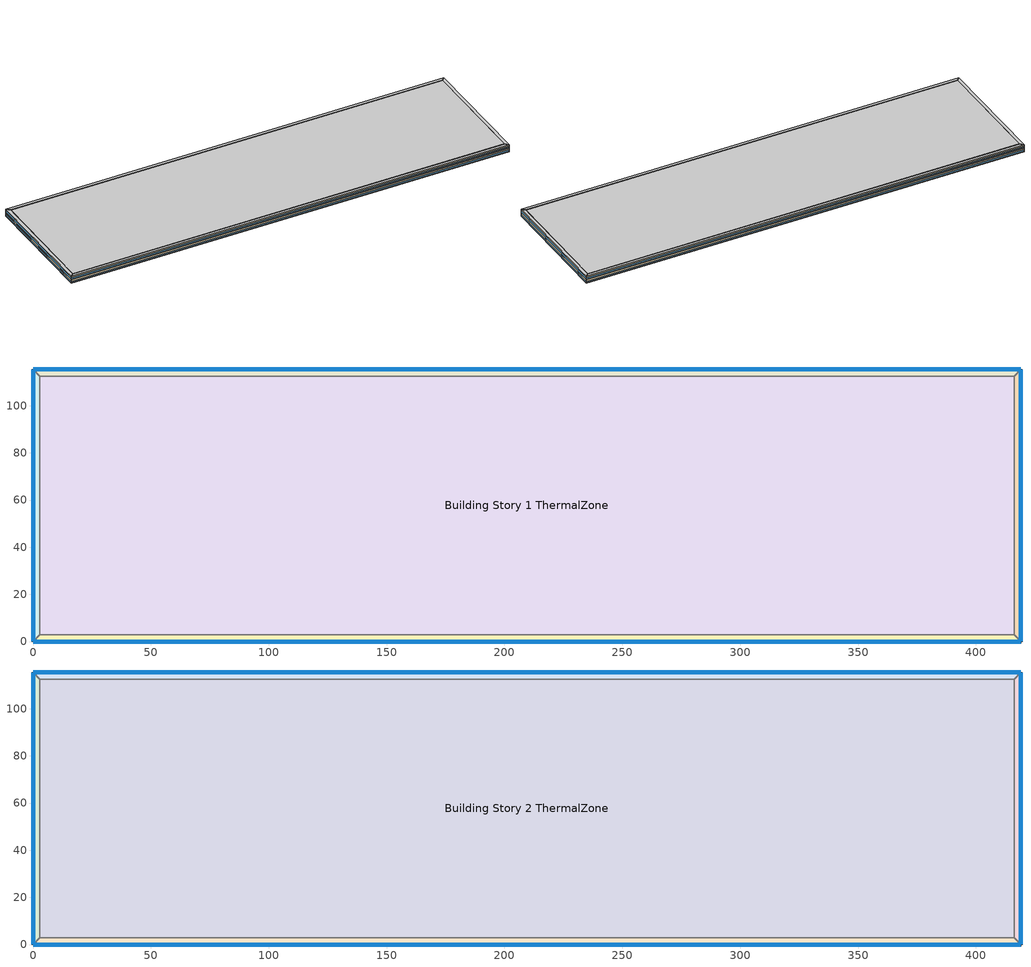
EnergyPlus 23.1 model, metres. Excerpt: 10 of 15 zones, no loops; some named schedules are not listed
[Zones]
Building Story 1 ThermalZone
 floor ground (Typical Insulated Carpeted 8in Slab Floor): 416.26,2.84 2.83,2.83 2.83,112.56 416.26,112.57 z0
 wall adiabatic (Typical Interior Wall): 2.83,2.83 416.26,2.84 416.26,112.57 2.83,112.56 2.83,2.83 z0:3.6
 ceiling adiabatic (Typical Interior Floor): 416.26,112.57 2.83,112.56 2.83,2.83 416.26,2.84 z3.6
Building Story 1 ThermalZone 1
 floor ground (Typical Insulated Carpeted 8in Slab Floor): 419.09,0.01 0,0 2.83,2.83 416.26,2.84 z0
 wall outside (Typical Insulated Steel Framed Exterior Wall R-20.41): 0,0 419.09,0.01 z0:3.6
 wall adiabatic (Typical Interior Wall): 419.09,0.01 416.26,2.84 2.83,2.83 0,0 z0:3.6
 window (U 0.48 SHGC 0.40 Dbl Ref-D Clr 6mm/13mm): 0.03,0 419.07,0.01 z0.76:1.84
 ceiling adiabatic (Typical Interior Ceiling): 416.26,2.84 2.83,2.83 0,0 419.09,0.01 z3.6
Building Story 1 ThermalZone 2
 floor ground (Typical Insulated Carpeted 8in Slab Floor): 0,0 0,115.39 2.83,112.56 2.83,2.83 z0
 wall outside (Typical Insulated Steel Framed Exterior Wall R-20.41): 0,115.39 0,0 z0:3.6
 wall adiabatic (Typical Interior Wall): 0,0 2.83,2.83 2.83,112.56 0,115.39 z0:3.6
 window (U 0.48 SHGC 0.40 Dbl Ref-D Clr 6mm/13mm): 0,115.37 0,0.03 z0.76:1.84
 ceiling adiabatic (Typical Interior Ceiling): 2.83,2.83 2.83,112.56 0,115.39 0,0 z3.6
Building Story 1 ThermalZone 3
 floor ground (Typical Insulated Carpeted 8in Slab Floor): 0,115.39 419.09,115.4 416.26,112.57 2.83,112.56 z0
 wall outside (Typical Insulated Steel Framed Exterior Wall R-20.41): 419.09,115.4 0,115.39 z0:3.6
 wall adiabatic (Typical Interior Wall): 0,115.39 2.83,112.56 416.26,112.57 419.09,115.4 z0:3.6
 window (U 0.48 SHGC 0.40 Dbl Ref-D Clr 6mm/13mm): 419.06,115.4 0.03,115.39 z0.76:1.84
 ceiling adiabatic (Typical Interior Ceiling): 2.83,112.56 416.26,112.57 419.09,115.4 0,115.39 z3.6
Building Story 1 ThermalZone 4
 floor ground (Typical Insulated Carpeted 8in Slab Floor): 419.09,115.4 419.09,0.01 416.26,2.84 416.26,112.57 z0
 wall outside (Typical Insulated Steel Framed Exterior Wall R-20.41): 419.09,0.01 419.09,115.4 z0:3.6
 wall adiabatic (Typical Interior Wall): 419.09,115.4 416.26,112.57 416.26,2.84 419.09,0.01 z0:3.6
 window (U 0.48 SHGC 0.40 Dbl Ref-D Clr 6mm/13mm): 419.09,0.04 419.09,115.38 z0.76:1.84
 ceiling adiabatic (Typical Interior Ceiling): 416.26,112.57 416.26,2.84 419.09,0.01 419.09,115.4 z3.6
Building Story 2 ThermalZone
 floor adiabatic (Typical Interior Floor): 416.26,2.84 2.83,2.83 2.83,112.56 416.26,112.57 z3.6
 wall adiabatic (Typical Interior Wall): 2.83,2.83 416.26,2.84 416.26,112.57 2.83,112.56 2.83,2.83 z3.6:7.2
 ceiling adiabatic (Typical Interior Ceiling): 416.26,112.57 2.83,112.56 2.83,2.83 416.26,2.84 z7.2
Building Story 2 ThermalZone 1
 floor adiabatic (Typical Interior Ceiling): 419.09,0.01 0,0 2.83,2.83 416.26,2.84 z3.6
 wall outside (Typical Insulated Steel Framed Exterior Wall R-20.41): 0,0 419.09,0.01 z3.6:7.2
 wall adiabatic (Typical Interior Wall): 419.09,0.01 416.26,2.84 2.83,2.83 0,0 z3.6:7.2
 window (U 0.48 SHGC 0.40 Dbl Ref-D Clr 6mm/13mm): 0.03,0 419.07,0.01 z4.36:5.44
 ceiling adiabatic (Typical Interior Ceiling): 416.26,2.84 2.83,2.83 0,0 419.09,0.01 z7.2
Building Story 2 ThermalZone 2
 floor adiabatic (Typical Interior Ceiling): 0,0 0,115.39 2.83,112.56 2.83,2.83 z3.6
 wall outside (Typical Insulated Steel Framed Exterior Wall R-20.41): 0,115.39 0,0 z3.6:7.2
 wall adiabatic (Typical Interior Wall): 0,0 2.83,2.83 2.83,112.56 0,115.39 z3.6:7.2
 window (U 0.48 SHGC 0.40 Dbl Ref-D Clr 6mm/13mm): 0,115.37 0,0.03 z4.36:5.44
 ceiling adiabatic (Typical Interior Ceiling): 2.83,2.83 2.83,112.56 0,115.39 0,0 z7.2
Building Story 2 ThermalZone 3
 floor adiabatic (Typical Interior Ceiling): 0,115.39 419.09,115.4 416.26,112.57 2.83,112.56 z3.6
 wall outside (Typical Insulated Steel Framed Exterior Wall R-20.41): 419.09,115.4 0,115.39 z3.6:7.2
 wall adiabatic (Typical Interior Wall): 0,115.39 2.83,112.56 416.26,112.57 419.09,115.4 z3.6:7.2
 window (U 0.48 SHGC 0.40 Dbl Ref-D Clr 6mm/13mm): 419.06,115.4 0.03,115.39 z4.36:5.44
 ceiling adiabatic (Typical Interior Ceiling): 2.83,112.56 416.26,112.57 419.09,115.4 0,115.39 z7.2
Building Story 2 ThermalZone 4
 floor adiabatic (Typical Interior Ceiling): 419.09,115.4 419.09,0.01 416.26,2.84 416.26,112.57 z3.6
 wall outside (Typical Insulated Steel Framed Exterior Wall R-20.41): 419.09,0.01 419.09,115.4 z3.6:7.2
 wall adiabatic (Typical Interior Wall): 419.09,115.4 416.26,112.57 416.26,2.84 419.09,0.01 z3.6:7.2
 window (U 0.48 SHGC 0.40 Dbl Ref-D Clr 6mm/13mm): 419.09,0.04 419.09,115.38 z4.36:5.44
 ceiling adiabatic (Typical Interior Ceiling): 416.26,112.57 416.26,2.84 419.09,0.01 419.09,115.4 z7.2
[Building]
bld_26: Terrain=City
[Site:Location]
Laramie General Brees Field_WY_USA: Latitude {deg}=41.3139; Longitude {deg}=-105.584; Time Zone {hr}=-7; Elevation {m}=2215
[Site:GroundTemperature:FCfactorMethod]
8.6, 2.8, -4.1, -8.8, -2.2, 0.3, 6.7, 10.1, 16.5, 20.6, 19.2, 14.7
[Site:WaterMainsTemperature]
Calculation Method=Correlation; Annual Average Outdoor Air Temperature {C}=8.96667; Maximum Difference In Monthly Average Outdoor Air Temperatures {deltaC}=26.2
[SizingPeriod:DesignDay] Day of Month=21; Dry-Bulb Temperature Range Modifier Type=DefaultMultipliers; Humidity Condition Type=Wetbulb; Barometric Pressure {Pa}=98769; Rain Indicator=No; Snow Indicator=No; Daylight Saving Time Indicator=No; Begin Environment Reset Mode=FullResetAtBeginEnvironment
Name | Month | Day Type | Maximum Dry-Bulb Temperature {C} | Daily Dry-Bulb Temperature Range {deltaC} | Wetbulb or DewPoint at Maximum Dry-Bulb {C} | Wind Speed {m/s} | Wind Direction {deg} | Solar Model Indicator | ASHRAE Clear Sky Optical Depth for Beam Irradiance (taub) | ASHRAE Clear Sky Optical Depth for Diffuse Irradiance (taud) | Sky Clearness
Buffalo Niagara Intl Ap Ann Clg .4% Condns DB=>MWB 1 | 7 | SummerDesignDay | 30.3 | 9.3 | 21.8 | 5.7 | 240 | ASHRAETau | 0.462 | 2.001
Buffalo Niagara Intl Ap Ann Clg .4% Condns WB=>MDB 1 | 7 | SummerDesignDay | 27.8 | 9.3 | 23.8 | 5.7 | 240 | ASHRAETau | 0.462 | 2.001
Buffalo Niagara Intl Ap Ann Htg 99.6% Condns DB 1 | 1 | WinterDesignDay | -16.3 | 0 | -16.3 | 5.1 | 270 | ASHRAEClearSky |  |  | 0
[Material] Thermal Absorptance=0.9; Solar Absorptance=0.7
Name | Roughness | Thickness {m} | Conductivity {W/m-K} | Density {kg/m3} | Specific Heat {J/kg-K} | Visible Absorptance
100mm Normalweight concrete floor | MediumRough | 0.1016 | 2.31045 | 2322 | 832.557 | 0.7
25mm Stucco | Smooth | 0.0254 | 0.72 | 1856 | 840 | 0.7
5/8 in. Gypsum Board | MediumSmooth | 0.0159 | 0.16 | 800 | 1090 | 0.7
8 in. Normalweight Concrete Floor | MediumRough | 0.2032 | 2.31 | 2322 | 832 | 0.7
G01 13mm gypsum board | Smooth | 0.0127 | 0.160031 | 800.001 | 1090.73 | 0.5
[Material:NoMass] Roughness=Smooth; Thermal Absorptance=0.9; Solar Absorptance=0.7
Name | Thermal Resistance {m2-K/W} | Visible Absorptance
CP02 CARPET PAD; Typical Carpet Pad | 0.21648 | 0.8
Typical Insulation R-18.23 | 3.21036 | 0.7
[WindowMaterial:Gas]
AIR 13MM: Gas Type=Air; Thickness {m}=0.0127
[WindowMaterial:Glazing] Optical Data Type=SpectralAverage; Thickness {m}=0.006; Infrared Transmittance at Normal Incidence=0; Front Side Infrared Hemispherical Emissivity=0.84; Conductivity {W/m-K}=0.9; Dirt Correction Factor for Solar and Visible Transmittance=1; Solar Diffusing=No
Name | Solar Transmittance at Normal Incidence | Front Side Solar Reflectance at Normal Incidence | Back Side Solar Reflectance at Normal Incidence | Visible Transmittance at Normal Incidence | Front Side Visible Reflectance at Normal Incidence | Back Side Visible Reflectance at Normal Incidence | Back Side Infrared Hemispherical Emissivity
CLEAR 6MM | 0.775 | 0.071 | 0.071 | 0.881 | 0.08 | 0.08 | 0.84
REF D CLEAR 6MM | 0.429 | 0.308 | 0.379 | 0.334 | 0.453 | 0.505 | 0.82
[Construction]
InteriorFurnishings 1: Std Wood 6inch 1
InteriorFurnishings 2: Std Wood 6inch 2
Typical Insulated Carpeted 8in Slab Floor: 8 in. Normalweight Concrete Floor, Typical Carpet Pad
Typical Insulated Steel Framed Exterior Wall R-20.41: 25mm Stucco, 5/8 in. Gypsum Board, Typical Insulation R-18.23, 5/8 in. Gypsum Board
Typical Interior Ceiling: CP02 CARPET PAD, 100mm Normalweight concrete floor
Typical Interior Floor: 100mm Normalweight concrete floor, CP02 CARPET PAD
Typical Interior Wall: G01 13mm gypsum board, G01 13mm gypsum board
U 0.48 SHGC 0.40 Dbl Ref-D Clr 6mm/13mm: REF D CLEAR 6MM, AIR 13MM, CLEAR 6MM
[SurfaceProperty:SurroundingSurfaces] Surrounding Surface 1=SurroundingSurface1; Surrounding Surface 1 View Factor=0.5
Name | Surrounding Surface 1 Temperature Schedule
SrdSurfs:Surface 56 | Srf-Surface 56-Tmp
SrdSurfs:Surface 44 | Srf-Surface 44-Tmp
SrdSurfs:Surface 50 | Srf-Surface 50-Tmp
SrdSurfs:Surface 38 | Srf-Surface 38-Tmp
[SurfaceProperty:LocalEnvironment]
Name | Exterior Surface | Surrounding Surfaces Object
LocEnv:Surface 44 | Surface 44 | SrdSurfs:Surface 56
LocEnv:Surface 56 | Surface 56 | SrdSurfs:Surface 44
LocEnv:Surface 50 | Surface 50 | SrdSurfs:Surface 38
LocEnv:Surface 38 | Surface 38 | SrdSurfs:Surface 50
[Zone] Part of Total Floor Area=Yes
Name | Multiplier
Building Story 1 ThermalZone; Building Story 1 ThermalZone 1; Building Story 1 ThermalZone 2; Building Story 1 ThermalZone 3; Building Story 1 ThermalZone 4 | 1
Building Story 2 ThermalZone; Building Story 2 ThermalZone 1; Building Story 2 ThermalZone 2; Building Story 2 ThermalZone 3; Building Story 2 ThermalZone 4 | 28
[Space]
Name | Zone | Space Type
Building Story 1 Space | Building Story 1 ThermalZone | Story Ground Blended Space Type
Building Story 1 Space 1 | Building Story 1 ThermalZone 1 | Story Ground Blended Space Type
Building Story 1 Space 2 | Building Story 1 ThermalZone 2 | Story Ground Blended Space Type
Building Story 1 Space 3 | Building Story 1 ThermalZone 3 | Story Ground Blended Space Type
Building Story 1 Space 4 | Building Story 1 ThermalZone 4 | Story Ground Blended Space Type
Building Story 2 Space | Building Story 2 ThermalZone | Story Mid Blended Space Type
Building Story 2 Space 1 | Building Story 2 ThermalZone 1 | Story Mid Blended Space Type
Building Story 2 Space 2 | Building Story 2 ThermalZone 2 | Story Mid Blended Space Type
Building Story 2 Space 3 | Building Story 2 ThermalZone 3 | Story Mid Blended Space Type
Building Story 2 Space 4 | Building Story 2 ThermalZone 4 | Story Mid Blended Space Type
[SpaceList]
Story Ground Blended Space Type: Building Story 1 Space 4, Building Story 1 Space 3, Building Story 1 Space, Building Story 1 Space 1, Building Story 1 Space 2
Story Mid Blended Space Type: Building Story 2 Space 3, Building Story 2 Space 1, Building Story 2 Space, Building Story 2 Space 2, Building Story 2 Space 4
[InternalMass]
Name | Construction | Zone or ZoneList | Space or SpaceList | Surface Area {m2}
Building Story 1 Space 4 Office OfficeLarge Data Center A  - Story Ground Mass; Building Story 1 Space 4 Office OfficeLarge Data Center C  - Story Ground Mass | InteriorFurnishings 1 | Building Story 1 ThermalZone 4 | Building Story 1 Space 4 | 0.257586
Building Story 1 Space 3 Office OfficeLarge Data Center A  - Story Ground Mass; Building Story 1 Space 3 Office OfficeLarge Data Center C  - Story Ground Mass | InteriorFurnishings 1 | Building Story 1 ThermalZone 3 | Building Story 1 Space 3 | 0.952565
Building Story 1 Space Office OfficeLarge Data Center A  - Story Ground Mass; Building Story 1 Space Office OfficeLarge Data Center C  - Story Ground Mass | InteriorFurnishings 1 | Building Story 1 ThermalZone | Building Story 1 Space | 36.7053
Building Story 1 Space 1 Office OfficeLarge Data Center A  - Story Ground Mass; Building Story 1 Space 1 Office OfficeLarge Data Center C  - Story Ground Mass | InteriorFurnishings 1 | Building Story 1 ThermalZone 1 | Building Story 1 Space 1 | 0.952553
Building Story 1 Space 2 Office OfficeLarge Data Center A  - Story Ground Mass; Building Story 1 Space 2 Office OfficeLarge Data Center C  - Story Ground Mass | InteriorFurnishings 1 | Building Story 1 ThermalZone 2 | Building Story 1 Space 2 | 0.257586
Building Story 1 Space 4 Office OfficeLarge Data Center B  - Story Ground Mass | InteriorFurnishings 1 | Building Story 1 ThermalZone 4 | Building Story 1 Space 4 | 6.66739
Building Story 1 Space 3 Office OfficeLarge Data Center B  - Story Ground Mass | InteriorFurnishings 1 | Building Story 1 ThermalZone 3 | Building Story 1 Space 3 | 24.6564
Building Story 1 Space Office OfficeLarge Data Center B  - Story Ground Mass | InteriorFurnishings 1 | Building Story 1 ThermalZone | Building Story 1 Space | 950.087
Building Story 1 Space 1 Office OfficeLarge Data Center B  - Story Ground Mass | InteriorFurnishings 1 | Building Story 1 ThermalZone 1 | Building Story 1 Space 1 | 24.656
Building Story 1 Space 2 Office OfficeLarge Data Center B  - Story Ground Mass | InteriorFurnishings 1 | Building Story 1 ThermalZone 2 | Building Story 1 Space 2 | 6.66739
Building Story 1 Space 4 Office OfficeLarge Main Data Center A  - Story Ground Mass; Building Story 1 Space 4 Office OfficeLarge Main Data Center C  - Story Ground Mass | InteriorFurnishings 1 | Building Story 1 ThermalZone 4 | Building Story 1 Space 4 | 0.463106
Building Story 1 Space 3 Office OfficeLarge Main Data Center A  - Story Ground Mass; Building Story 1 Space 3 Office OfficeLarge Main Data Center C  - Story Ground Mass | InteriorFurnishings 1 | Building Story 1 ThermalZone 3 | Building Story 1 Space 3 | 1.71259
Building Story 1 Space Office OfficeLarge Main Data Center A  - Story Ground Mass; Building Story 1 Space Office OfficeLarge Main Data Center C  - Story Ground Mass | InteriorFurnishings 1 | Building Story 1 ThermalZone | Building Story 1 Space | 65.9915
Building Story 1 Space 1 Office OfficeLarge Main Data Center A  - Story Ground Mass; Building Story 1 Space 1 Office OfficeLarge Main Data Center C  - Story Ground Mass | InteriorFurnishings 1 | Building Story 1 ThermalZone 1 | Building Story 1 Space 1 | 1.71257
Building Story 1 Space 2 Office OfficeLarge Main Data Center A  - Story Ground Mass; Building Story 1 Space 2 Office OfficeLarge Main Data Center C  - Story Ground Mass | InteriorFurnishings 1 | Building Story 1 ThermalZone 2 | Building Story 1 Space 2 | 0.463106
Building Story 1 Space 4 Office OfficeLarge Main Data Center B  - Story Ground Mass | InteriorFurnishings 1 | Building Story 1 ThermalZone 4 | Building Story 1 Space 4 | 11.9871
Building Story 1 Space 3 Office OfficeLarge Main Data Center B  - Story Ground Mass | InteriorFurnishings 1 | Building Story 1 ThermalZone 3 | Building Story 1 Space 3 | 44.329
Building Story 1 Space Office OfficeLarge Main Data Center B  - Story Ground Mass | InteriorFurnishings 1 | Building Story 1 ThermalZone | Building Story 1 Space | 1708.13
Building Story 1 Space 1 Office OfficeLarge Main Data Center B  - Story Ground Mass | InteriorFurnishings 1 | Building Story 1 ThermalZone 1 | Building Story 1 Space 1 | 44.3284
Building Story 1 Space 2 Office OfficeLarge Main Data Center B  - Story Ground Mass | InteriorFurnishings 1 | Building Story 1 ThermalZone 2 | Building Story 1 Space 2 | 11.9871
Building Story 1 Space 4 SecondarySchool Auditorium A  - Story Ground Mass; Building Story 1 Space 4 SecondarySchool Auditorium C  - Story Ground Mass | InteriorFurnishings 1 | Building Story 1 ThermalZone 4 | Building Story 1 Space 4 | 2.07165
Building Story 1 Space 3 SecondarySchool Auditorium A  - Story Ground Mass; Building Story 1 Space 3 SecondarySchool Auditorium C  - Story Ground Mass | InteriorFurnishings 1 | Building Story 1 ThermalZone 3 | Building Story 1 Space 3 | 7.66106
Building Story 1 Space SecondarySchool Auditorium A  - Story Ground Mass; Building Story 1 Space SecondarySchool Auditorium C  - Story Ground Mass | InteriorFurnishings 1 | Building Story 1 ThermalZone | Building Story 1 Space | 295.204
Building Story 1 Space 1 SecondarySchool Auditorium A  - Story Ground Mass; Building Story 1 Space 1 SecondarySchool Auditorium C  - Story Ground Mass | InteriorFurnishings 1 | Building Story 1 ThermalZone 1 | Building Story 1 Space 1 | 7.66096
Building Story 1 Space 2 SecondarySchool Auditorium A  - Story Ground Mass; Building Story 1 Space 2 SecondarySchool Auditorium C  - Story Ground Mass | InteriorFurnishings 1 | Building Story 1 ThermalZone 2 | Building Story 1 Space 2 | 2.07165
Building Story 1 Space 4 SecondarySchool Auditorium B  - Story Ground Mass | InteriorFurnishings 1 | Building Story 1 ThermalZone 4 | Building Story 1 Space 4 | 53.6228
Building Story 1 Space 3 SecondarySchool Auditorium B  - Story Ground Mass | InteriorFurnishings 1 | Building Story 1 ThermalZone 3 | Building Story 1 Space 3 | 198.3
Building Story 1 Space SecondarySchool Auditorium B  - Story Ground Mass | InteriorFurnishings 1 | Building Story 1 ThermalZone | Building Story 1 Space | 7641.12
Building Story 1 Space 1 SecondarySchool Auditorium B  - Story Ground Mass | InteriorFurnishings 1 | Building Story 1 ThermalZone 1 | Building Story 1 Space 1 | 198.298
Building Story 1 Space 2 SecondarySchool Auditorium B  - Story Ground Mass | InteriorFurnishings 1 | Building Story 1 ThermalZone 2 | Building Story 1 Space 2 | 53.6228
Building Story 1 Space 4 SecondarySchool Cafeteria A  - Story Ground Mass; Building Story 1 Space 4 SecondarySchool Cafeteria C  - Story Ground Mass | InteriorFurnishings 1 | Building Story 1 ThermalZone 4 | Building Story 1 Space 4 | 1.31122
Building Story 1 Space 3 SecondarySchool Cafeteria A  - Story Ground Mass; Building Story 1 Space 3 SecondarySchool Cafeteria C  - Story Ground Mass | InteriorFurnishings 1 | Building Story 1 ThermalZone 3 | Building Story 1 Space 3 | 4.84896
Building Story 1 Space SecondarySchool Cafeteria A  - Story Ground Mass; Building Story 1 Space SecondarySchool Cafeteria C  - Story Ground Mass | InteriorFurnishings 1 | Building Story 1 ThermalZone | Building Story 1 Space | 186.846
Building Story 1 Space 1 SecondarySchool Cafeteria A  - Story Ground Mass; Building Story 1 Space 1 SecondarySchool Cafeteria C  - Story Ground Mass | InteriorFurnishings 1 | Building Story 1 ThermalZone 1 | Building Story 1 Space 1 | 4.8489
Building Story 1 Space 2 SecondarySchool Cafeteria A  - Story Ground Mass; Building Story 1 Space 2 SecondarySchool Cafeteria C  - Story Ground Mass | InteriorFurnishings 1 | Building Story 1 ThermalZone 2 | Building Story 1 Space 2 | 1.31122
Building Story 1 Space 4 SecondarySchool Cafeteria B  - Story Ground Mass | InteriorFurnishings 1 | Building Story 1 ThermalZone 4 | Building Story 1 Space 4 | 33.9399
Building Story 1 Space 3 SecondarySchool Cafeteria B  - Story Ground Mass | InteriorFurnishings 1 | Building Story 1 ThermalZone 3 | Building Story 1 Space 3 | 125.511
Building Story 1 Space SecondarySchool Cafeteria B  - Story Ground Mass | InteriorFurnishings 1 | Building Story 1 ThermalZone | Building Story 1 Space | 4836.35
Building Story 1 Space 1 SecondarySchool Cafeteria B  - Story Ground Mass | InteriorFurnishings 1 | Building Story 1 ThermalZone 1 | Building Story 1 Space 1 | 125.51
Building Story 1 Space 2 SecondarySchool Cafeteria B  - Story Ground Mass | InteriorFurnishings 1 | Building Story 1 ThermalZone 2 | Building Story 1 Space 2 | 33.9399
Building Story 1 Space 4 SecondarySchool Classroom A  - Story Ground Mass; Building Story 1 Space 4 SecondarySchool Classroom C  - Story Ground Mass | InteriorFurnishings 1 | Building Story 1 ThermalZone 4 | Building Story 1 Space 4 | 14.5333
Building Story 1 Space 3 SecondarySchool Classroom A  - Story Ground Mass; Building Story 1 Space 3 SecondarySchool Classroom C  - Story Ground Mass | InteriorFurnishings 1 | Building Story 1 ThermalZone 3 | Building Story 1 Space 3 | 53.7448
Building Story 1 Space SecondarySchool Classroom A  - Story Ground Mass; Building Story 1 Space SecondarySchool Classroom C  - Story Ground Mass | InteriorFurnishings 1 | Building Story 1 ThermalZone | Building Story 1 Space | 2070.96
Building Story 1 Space 1 SecondarySchool Classroom A  - Story Ground Mass; Building Story 1 Space 1 SecondarySchool Classroom C  - Story Ground Mass | InteriorFurnishings 1 | Building Story 1 ThermalZone 1 | Building Story 1 Space 1 | 53.7441
Building Story 1 Space 2 SecondarySchool Classroom A  - Story Ground Mass; Building Story 1 Space 2 SecondarySchool Classroom C  - Story Ground Mass | InteriorFurnishings 1 | Building Story 1 ThermalZone 2 | Building Story 1 Space 2 | 14.5333
Building Story 1 Space 4 SecondarySchool Classroom A end_b - Story Ground Mass; Building Story 1 Space 4 SecondarySchool Classroom C end_b - Story Ground Mass | InteriorFurnishings 1 | Building Story 1 ThermalZone 4 | Building Story 1 Space 4 | 4.46436
Building Story 1 Space 3 SecondarySchool Classroom A end_b - Story Ground Mass; Building Story 1 Space 3 SecondarySchool Classroom C end_b - Story Ground Mass | InteriorFurnishings 1 | Building Story 1 ThermalZone 3 | Building Story 1 Space 3 | 16.5094
Building Story 1 Space SecondarySchool Classroom A end_b - Story Ground Mass; Building Story 1 Space SecondarySchool Classroom C end_b - Story Ground Mass | InteriorFurnishings 1 | Building Story 1 ThermalZone | Building Story 1 Space | 636.16
Building Story 1 Space 1 SecondarySchool Classroom A end_b - Story Ground Mass; Building Story 1 Space 1 SecondarySchool Classroom C end_b - Story Ground Mass | InteriorFurnishings 1 | Building Story 1 ThermalZone 1 | Building Story 1 Space 1 | 16.5092
Building Story 1 Space 2 SecondarySchool Classroom A end_b - Story Ground Mass; Building Story 1 Space 2 SecondarySchool Classroom C end_b - Story Ground Mass | InteriorFurnishings 1 | Building Story 1 ThermalZone 2 | Building Story 1 Space 2 | 4.46436
Building Story 1 Space 4 SecondarySchool ComputerRoom A  - Story Ground Mass; Building Story 1 Space 4 SecondarySchool ComputerRoom C  - Story Ground Mass | InteriorFurnishings 1 | Building Story 1 ThermalZone 4 | Building Story 1 Space 4 | 2.00177
Building Story 1 Space 3 SecondarySchool ComputerRoom A  - Story Ground Mass; Building Story 1 Space 3 SecondarySchool ComputerRoom C  - Story Ground Mass | InteriorFurnishings 1 | Building Story 1 ThermalZone 3 | Building Story 1 Space 3 | 7.40265
Building Story 1 Space SecondarySchool ComputerRoom A  - Story Ground Mass; Building Story 1 Space SecondarySchool ComputerRoom C  - Story Ground Mass | InteriorFurnishings 1 | Building Story 1 ThermalZone | Building Story 1 Space | 285.247
Building Story 1 Space 1 SecondarySchool ComputerRoom A  - Story Ground Mass; Building Story 1 Space 1 SecondarySchool ComputerRoom C  - Story Ground Mass | InteriorFurnishings 1 | Building Story 1 ThermalZone 1 | Building Story 1 Space 1 | 7.40255
Building Story 1 Space 2 SecondarySchool ComputerRoom A  - Story Ground Mass; Building Story 1 Space 2 SecondarySchool ComputerRoom C  - Story Ground Mass | InteriorFurnishings 1 | Building Story 1 ThermalZone 2 | Building Story 1 Space 2 | 2.00177
Building Story 1 Space 4 SecondarySchool ComputerRoom B  - Story Ground Mass | InteriorFurnishings 1 | Building Story 1 ThermalZone 4 | Building Story 1 Space 4 | 51.8141
Building Story 1 Space 3 SecondarySchool ComputerRoom B  - Story Ground Mass | InteriorFurnishings 1 | Building Story 1 ThermalZone 3 | Building Story 1 Space 3 | 191.611
Building Story 1 Space SecondarySchool ComputerRoom B  - Story Ground Mass | InteriorFurnishings 1 | Building Story 1 ThermalZone | Building Story 1 Space | 7383.39
Building Story 1 Space 1 SecondarySchool ComputerRoom B  - Story Ground Mass | InteriorFurnishings 1 | Building Story 1 ThermalZone 1 | Building Story 1 Space 1 | 191.609
Building Story 1 Space 2 SecondarySchool ComputerRoom B  - Story Ground Mass | InteriorFurnishings 1 | Building Story 1 ThermalZone 2 | Building Story 1 Space 2 | 51.8141
Building Story 1 Space 4 SecondarySchool Corridor B  - Story Ground Mass | InteriorFurnishings 1 | Building Story 1 ThermalZone 4 | Building Story 1 Space 4 | 20.4928
Building Story 1 Space 3 SecondarySchool Corridor B  - Story Ground Mass | InteriorFurnishings 1 | Building Story 1 ThermalZone 3 | Building Story 1 Space 3 | 75.7836
Building Story 1 Space SecondarySchool Corridor B  - Story Ground Mass | InteriorFurnishings 1 | Building Story 1 ThermalZone | Building Story 1 Space | 2920.18
Building Story 1 Space 1 SecondarySchool Corridor B  - Story Ground Mass | InteriorFurnishings 1 | Building Story 1 ThermalZone 1 | Building Story 1 Space 1 | 75.7826
Building Story 1 Space 2 SecondarySchool Corridor B  - Story Ground Mass | InteriorFurnishings 1 | Building Story 1 ThermalZone 2 | Building Story 1 Space 2 | 20.4928
Building Story 1 Space 4 SecondarySchool Corridor B end_b - Story Ground Mass | InteriorFurnishings 1 | Building Story 1 ThermalZone 4 | Building Story 1 Space 4 | 6.29502
Building Story 1 Space 3 SecondarySchool Corridor B end_b - Story Ground Mass | InteriorFurnishings 1 | Building Story 1 ThermalZone 3 | Building Story 1 Space 3 | 23.2793
Building Story 1 Space SecondarySchool Corridor B end_b - Story Ground Mass | InteriorFurnishings 1 | Building Story 1 ThermalZone | Building Story 1 Space | 897.025
Building Story 1 Space 1 SecondarySchool Corridor B end_b - Story Ground Mass | InteriorFurnishings 1 | Building Story 1 ThermalZone 1 | Building Story 1 Space 1 | 23.279
Building Story 1 Space 2 SecondarySchool Corridor B end_b - Story Ground Mass | InteriorFurnishings 1 | Building Story 1 ThermalZone 2 | Building Story 1 Space 2 | 6.29502
Building Story 1 Space 4 SecondarySchool Gym A  - Story Ground Mass; Building Story 1 Space 4 SecondarySchool Gym C  - Story Ground Mass | InteriorFurnishings 1 | Building Story 1 ThermalZone 4 | Building Story 1 Space 4 | 6.21977
Building Story 1 Space 3 SecondarySchool Gym A  - Story Ground Mass; Building Story 1 Space 3 SecondarySchool Gym C  - Story Ground Mass | InteriorFurnishings 1 | Building Story 1 ThermalZone 3 | Building Story 1 Space 3 | 23.001
Building Story 1 Space SecondarySchool Gym A  - Story Ground Mass; Building Story 1 Space SecondarySchool Gym C  - Story Ground Mass | InteriorFurnishings 1 | Building Story 1 ThermalZone | Building Story 1 Space | 886.302
Building Story 1 Space 1 SecondarySchool Gym A  - Story Ground Mass; Building Story 1 Space 1 SecondarySchool Gym C  - Story Ground Mass | InteriorFurnishings 1 | Building Story 1 ThermalZone 1 | Building Story 1 Space 1 | 23.0007
Building Story 1 Space 2 SecondarySchool Gym A  - Story Ground Mass; Building Story 1 Space 2 SecondarySchool Gym C  - Story Ground Mass | InteriorFurnishings 1 | Building Story 1 ThermalZone 2 | Building Story 1 Space 2 | 6.21977
Building Story 1 Space 4 SecondarySchool Gym A end_a - Story Ground Mass; Building Story 1 Space 4 SecondarySchool Gym C end_a - Story Ground Mass | InteriorFurnishings 1 | Building Story 1 ThermalZone 4 | Building Story 1 Space 4 | 0.545964
Building Story 1 Space 3 SecondarySchool Gym A end_a - Story Ground Mass; Building Story 1 Space 3 SecondarySchool Gym C end_a - Story Ground Mass | InteriorFurnishings 1 | Building Story 1 ThermalZone 3 | Building Story 1 Space 3 | 2.019
Building Story 1 Space SecondarySchool Gym A end_a - Story Ground Mass; Building Story 1 Space SecondarySchool Gym C end_a - Story Ground Mass | InteriorFurnishings 1 | Building Story 1 ThermalZone | Building Story 1 Space | 77.7985
Building Story 1 Space 1 SecondarySchool Gym A end_a - Story Ground Mass; Building Story 1 Space 1 SecondarySchool Gym C end_a - Story Ground Mass | InteriorFurnishings 1 | Building Story 1 ThermalZone 1 | Building Story 1 Space 1 | 2.01898
Building Story 1 Space 2 SecondarySchool Gym A end_a - Story Ground Mass; Building Story 1 Space 2 SecondarySchool Gym C end_a - Story Ground Mass | InteriorFurnishings 1 | Building Story 1 ThermalZone 2 | Building Story 1 Space 2 | 0.545964
Building Story 1 Space 4 SecondarySchool Gym B  - Story Ground Mass | InteriorFurnishings 1 | Building Story 1 ThermalZone 4 | Building Story 1 Space 4 | 160.994
Building Story 1 Space 3 SecondarySchool Gym B  - Story Ground Mass | InteriorFurnishings 1 | Building Story 1 ThermalZone 3 | Building Story 1 Space 3 | 595.363
Building Story 1 Space SecondarySchool Gym B  - Story Ground Mass | InteriorFurnishings 1 | Building Story 1 ThermalZone | Building Story 1 Space | 22941.2
Building Story 1 Space 1 SecondarySchool Gym B  - Story Ground Mass | InteriorFurnishings 1 | Building Story 1 ThermalZone 1 | Building Story 1 Space 1 | 595.355
Building Story 1 Space 2 SecondarySchool Gym B  - Story Ground Mass | InteriorFurnishings 1 | Building Story 1 ThermalZone 2 | Building Story 1 Space 2 | 160.994
Building Story 1 Space 4 SecondarySchool Gym B end_a - Story Ground Mass | InteriorFurnishings 1 | Building Story 1 ThermalZone 4 | Building Story 1 Space 4 | 14.1318
Building Story 1 Space 3 SecondarySchool Gym B end_a - Story Ground Mass | InteriorFurnishings 1 | Building Story 1 ThermalZone 3 | Building Story 1 Space 3 | 52.2602
Building Story 1 Space SecondarySchool Gym B end_a - Story Ground Mass | InteriorFurnishings 1 | Building Story 1 ThermalZone | Building Story 1 Space | 2013.75
Building Story 1 Space 1 SecondarySchool Gym B end_a - Story Ground Mass | InteriorFurnishings 1 | Building Story 1 ThermalZone 1 | Building Story 1 Space 1 | 52.2595
Building Story 1 Space 2 SecondarySchool Gym B end_a - Story Ground Mass | InteriorFurnishings 1 | Building Story 1 ThermalZone 2 | Building Story 1 Space 2 | 14.1318
Building Story 1 Space 4 SecondarySchool Kitchen A  - Story Ground Mass; Building Story 1 Space 4 SecondarySchool Kitchen C  - Story Ground Mass | InteriorFurnishings 1 | Building Story 1 ThermalZone 4 | Building Story 1 Space 4 | 0.452145
Building Story 1 Space 3 SecondarySchool Kitchen A  - Story Ground Mass; Building Story 1 Space 3 SecondarySchool Kitchen C  - Story Ground Mass | InteriorFurnishings 1 | Building Story 1 ThermalZone 3 | Building Story 1 Space 3 | 1.67206
Building Story 1 Space SecondarySchool Kitchen A  - Story Ground Mass; Building Story 1 Space SecondarySchool Kitchen C  - Story Ground Mass | InteriorFurnishings 1 | Building Story 1 ThermalZone | Building Story 1 Space | 64.4296
Building Story 1 Space 1 SecondarySchool Kitchen A  - Story Ground Mass; Building Story 1 Space 1 SecondarySchool Kitchen C  - Story Ground Mass | InteriorFurnishings 1 | Building Story 1 ThermalZone 1 | Building Story 1 Space 1 | 1.67203
Building Story 1 Space 2 SecondarySchool Kitchen A  - Story Ground Mass; Building Story 1 Space 2 SecondarySchool Kitchen C  - Story Ground Mass | InteriorFurnishings 1 | Building Story 1 ThermalZone 2 | Building Story 1 Space 2 | 0.452145
Building Story 1 Space 4 SecondarySchool Kitchen B  - Story Ground Mass | InteriorFurnishings 1 | Building Story 1 ThermalZone 4 | Building Story 1 Space 4 | 11.7034
Building Story 1 Space 3 SecondarySchool Kitchen B  - Story Ground Mass | InteriorFurnishings 1 | Building Story 1 ThermalZone 3 | Building Story 1 Space 3 | 43.2798
Building Story 1 Space SecondarySchool Kitchen B  - Story Ground Mass | InteriorFurnishings 1 | Building Story 1 ThermalZone | Building Story 1 Space | 1667.71
Building Story 1 Space 1 SecondarySchool Kitchen B  - Story Ground Mass | InteriorFurnishings 1 | Building Story 1 ThermalZone 1 | Building Story 1 Space 1 | 43.2792
Building Story 1 Space 2 SecondarySchool Kitchen B  - Story Ground Mass | InteriorFurnishings 1 | Building Story 1 ThermalZone 2 | Building Story 1 Space 2 | 11.7034
Building Story 1 Space 4 SecondarySchool Library A  - Story Ground Mass; Building Story 1 Space 4 SecondarySchool Library C  - Story Ground Mass | InteriorFurnishings 1 | Building Story 1 ThermalZone 4 | Building Story 1 Space 4 | 1.76337
Building Story 1 Space 3 SecondarySchool Library A  - Story Ground Mass; Building Story 1 Space 3 SecondarySchool Library C  - Story Ground Mass | InteriorFurnishings 1 | Building Story 1 ThermalZone 3 | Building Story 1 Space 3 | 6.52102
Building Story 1 Space SecondarySchool Library A  - Story Ground Mass; Building Story 1 Space SecondarySchool Library C  - Story Ground Mass | InteriorFurnishings 1 | Building Story 1 ThermalZone | Building Story 1 Space | 251.275
Building Story 1 Space 1 SecondarySchool Library A  - Story Ground Mass; Building Story 1 Space 1 SecondarySchool Library C  - Story Ground Mass | InteriorFurnishings 1 | Building Story 1 ThermalZone 1 | Building Story 1 Space 1 | 6.52093
Building Story 1 Space 2 SecondarySchool Library A  - Story Ground Mass; Building Story 1 Space 2 SecondarySchool Library C  - Story Ground Mass | InteriorFurnishings 1 | Building Story 1 ThermalZone 2 | Building Story 1 Space 2 | 1.76337
Building Story 1 Space 4 SecondarySchool Library B  - Story Ground Mass | InteriorFurnishings 1 | Building Story 1 ThermalZone 4 | Building Story 1 Space 4 | 45.6433
Building Story 1 Space 3 SecondarySchool Library B  - Story Ground Mass | InteriorFurnishings 1 | Building Story 1 ThermalZone 3 | Building Story 1 Space 3 | 168.791
Building Story 1 Space SecondarySchool Library B  - Story Ground Mass | InteriorFurnishings 1 | Building Story 1 ThermalZone | Building Story 1 Space | 6504.05
Building Story 1 Space 1 SecondarySchool Library B  - Story Ground Mass | InteriorFurnishings 1 | Building Story 1 ThermalZone 1 | Building Story 1 Space 1 | 168.789
Building Story 1 Space 2 SecondarySchool Library B  - Story Ground Mass | InteriorFurnishings 1 | Building Story 1 ThermalZone 2 | Building Story 1 Space 2 | 45.6433
Building Story 1 Space 4 SecondarySchool Lobby A  - Story Ground Mass; Building Story 1 Space 4 SecondarySchool Lobby C  - Story Ground Mass; Building Story 1 Space 4 SecondarySchool Restroom A  - Story Ground Mass; Building Story 1 Space 4 SecondarySchool Restroom C  - Story Ground Mass | InteriorFurnishings 1 | Building Story 1 ThermalZone 4 | Building Story 1 Space 4 | 0.879628
Building Story 1 Space 3 SecondarySchool Lobby A  - Story Ground Mass; Building Story 1 Space 3 SecondarySchool Lobby C  - Story Ground Mass; Building Story 1 Space 3 SecondarySchool Restroom A  - Story Ground Mass; Building Story 1 Space 3 SecondarySchool Restroom C  - Story Ground Mass | InteriorFurnishings 1 | Building Story 1 ThermalZone 3 | Building Story 1 Space 3 | 3.25291
Building Story 1 Space SecondarySchool Lobby A  - Story Ground Mass; Building Story 1 Space SecondarySchool Lobby C  - Story Ground Mass; Building Story 1 Space SecondarySchool Restroom A  - Story Ground Mass; Building Story 1 Space SecondarySchool Restroom C  - Story Ground Mass | InteriorFurnishings 1 | Building Story 1 ThermalZone | Building Story 1 Space | 125.345
Building Story 1 Space 1 SecondarySchool Lobby A  - Story Ground Mass; Building Story 1 Space 1 SecondarySchool Lobby C  - Story Ground Mass; Building Story 1 Space 1 SecondarySchool Restroom A  - Story Ground Mass; Building Story 1 Space 1 SecondarySchool Restroom C  - Story Ground Mass | InteriorFurnishings 1 | Building Story 1 ThermalZone 1 | Building Story 1 Space 1 | 3.25287
Building Story 1 Space 2 SecondarySchool Lobby A  - Story Ground Mass; Building Story 1 Space 2 SecondarySchool Lobby C  - Story Ground Mass; Building Story 1 Space 2 SecondarySchool Restroom A  - Story Ground Mass; Building Story 1 Space 2 SecondarySchool Restroom C  - Story Ground Mass | InteriorFurnishings 1 | Building Story 1 ThermalZone 2 | Building Story 1 Space 2 | 0.879628
Building Story 1 Space 4 SecondarySchool Lobby B  - Story Ground Mass; Building Story 1 Space 4 SecondarySchool Restroom B  - Story Ground Mass | InteriorFurnishings 1 | Building Story 1 ThermalZone 4 | Building Story 1 Space 4 | 22.7684
Building Story 1 Space 3 SecondarySchool Lobby B  - Story Ground Mass; Building Story 1 Space 3 SecondarySchool Restroom B  - Story Ground Mass | InteriorFurnishings 1 | Building Story 1 ThermalZone 3 | Building Story 1 Space 3 | 84.1988
Building Story 1 Space SecondarySchool Lobby B  - Story Ground Mass; Building Story 1 Space SecondarySchool Restroom B  - Story Ground Mass | InteriorFurnishings 1 | Building Story 1 ThermalZone | Building Story 1 Space | 3244.44
Building Story 1 Space 1 SecondarySchool Lobby B  - Story Ground Mass; Building Story 1 Space 1 SecondarySchool Restroom B  - Story Ground Mass | InteriorFurnishings 1 | Building Story 1 ThermalZone 1 | Building Story 1 Space 1 | 84.1977
Building Story 1 Space 2 SecondarySchool Lobby B  - Story Ground Mass; Building Story 1 Space 2 SecondarySchool Restroom B  - Story Ground Mass | InteriorFurnishings 1 | Building Story 1 ThermalZone 2 | Building Story 1 Space 2 | 22.7684
Building Story 1 Space 4 SecondarySchool Mechanical A  - Story Ground Mass; Building Story 1 Space 4 SecondarySchool Mechanical C  - Story Ground Mass | InteriorFurnishings 1 | Building Story 1 ThermalZone 4 | Building Story 1 Space 4 | 1.43453
Building Story 1 Space 3 SecondarySchool Mechanical A  - Story Ground Mass; Building Story 1 Space 3 SecondarySchool Mechanical C  - Story Ground Mass | InteriorFurnishings 1 | Building Story 1 ThermalZone 3 | Building Story 1 Space 3 | 5.30498
Building Story 1 Space SecondarySchool Mechanical A  - Story Ground Mass; Building Story 1 Space SecondarySchool Mechanical C  - Story Ground Mass | InteriorFurnishings 1 | Building Story 1 ThermalZone | Building Story 1 Space | 204.417
Building Story 1 Space 1 SecondarySchool Mechanical A  - Story Ground Mass; Building Story 1 Space 1 SecondarySchool Mechanical C  - Story Ground Mass | InteriorFurnishings 1 | Building Story 1 ThermalZone 1 | Building Story 1 Space 1 | 5.30491
Building Story 1 Space 2 SecondarySchool Mechanical A  - Story Ground Mass; Building Story 1 Space 2 SecondarySchool Mechanical C  - Story Ground Mass | InteriorFurnishings 1 | Building Story 1 ThermalZone 2 | Building Story 1 Space 2 | 1.43453
Building Story 1 Space 4 SecondarySchool Mechanical B  - Story Ground Mass | InteriorFurnishings 1 | Building Story 1 ThermalZone 4 | Building Story 1 Space 4 | 37.1317
Building Story 1 Space 3 SecondarySchool Mechanical B  - Story Ground Mass | InteriorFurnishings 1 | Building Story 1 ThermalZone 3 | Building Story 1 Space 3 | 137.315
Building Story 1 Space SecondarySchool Mechanical B  - Story Ground Mass | InteriorFurnishings 1 | Building Story 1 ThermalZone | Building Story 1 Space | 5291.17
Building Story 1 Space 1 SecondarySchool Mechanical B  - Story Ground Mass | InteriorFurnishings 1 | Building Story 1 ThermalZone 1 | Building Story 1 Space 1 | 137.313
Building Story 1 Space 2 SecondarySchool Mechanical B  - Story Ground Mass | InteriorFurnishings 1 | Building Story 1 ThermalZone 2 | Building Story 1 Space 2 | 37.1317
Building Story 1 Space 4 SecondarySchool Office A  - Story Ground Mass; Building Story 1 Space 4 SecondarySchool Office C  - Story Ground Mass | InteriorFurnishings 1 | Building Story 1 ThermalZone 4 | Building Story 1 Space 4 | 2.23195
Building Story 1 Space 3 SecondarySchool Office A  - Story Ground Mass; Building Story 1 Space 3 SecondarySchool Office C  - Story Ground Mass | InteriorFurnishings 1 | Building Story 1 ThermalZone 3 | Building Story 1 Space 3 | 8.25388
Building Story 1 Space SecondarySchool Office A  - Story Ground Mass; Building Story 1 Space SecondarySchool Office C  - Story Ground Mass | InteriorFurnishings 1 | Building Story 1 ThermalZone | Building Story 1 Space | 318.048
Building Story 1 Space 1 SecondarySchool Office A  - Story Ground Mass; Building Story 1 Space 1 SecondarySchool Office C  - Story Ground Mass | InteriorFurnishings 1 | Building Story 1 ThermalZone 1 | Building Story 1 Space 1 | 8.25377
Building Story 1 Space 2 SecondarySchool Office A  - Story Ground Mass; Building Story 1 Space 2 SecondarySchool Office C  - Story Ground Mass | InteriorFurnishings 1 | Building Story 1 ThermalZone 2 | Building Story 1 Space 2 | 2.23195
Building Story 1 Space 4 SecondarySchool Office B  - Story Ground Mass | InteriorFurnishings 1 | Building Story 1 ThermalZone 4 | Building Story 1 Space 4 | 57.7722
Building Story 1 Space 3 SecondarySchool Office B  - Story Ground Mass | InteriorFurnishings 1 | Building Story 1 ThermalZone 3 | Building Story 1 Space 3 | 213.645
Building Story 1 Space SecondarySchool Office B  - Story Ground Mass | InteriorFurnishings 1 | Building Story 1 ThermalZone | Building Story 1 Space | 8232.4
Building Story 1 Space 1 SecondarySchool Office B  - Story Ground Mass | InteriorFurnishings 1 | Building Story 1 ThermalZone 1 | Building Story 1 Space 1 | 213.642
Building Story 1 Space 2 SecondarySchool Office B  - Story Ground Mass | InteriorFurnishings 1 | Building Story 1 ThermalZone 2 | Building Story 1 Space 2 | 57.7722
Building Story 1 Space Mass | InteriorFurnishings 2 | Building Story 1 ThermalZone | Building Story 1 Space | 90735.6
Building Story 1 Space 1 Mass | InteriorFurnishings 2 | Building Story 1 ThermalZone 1 | Building Story 1 Space 1 | 2354.71
Building Story 1 Space 2 Mass | InteriorFurnishings 2 | Building Story 1 ThermalZone 2 | Building Story 1 Space 2 | 636.752
Building Story 1 Space 3 Mass | InteriorFurnishings 2 | Building Story 1 ThermalZone 3 | Building Story 1 Space 3 | 2354.74
Building Story 1 Space 4 Mass | InteriorFurnishings 2 | Building Story 1 ThermalZone 4 | Building Story 1 Space 4 | 636.752
Building Story 2 Space 3 Office WholeBuilding - Lg Office A  - Story Mid Mass; Building Story 2 Space 3 Office WholeBuilding - Lg Office C  - Story Mid Mass | InteriorFurnishings 1 | Building Story 2 ThermalZone 3 | Building Story 2 Space 3 | 12.2053
Building Story 2 Space 1 Office WholeBuilding - Lg Office A  - Story Mid Mass; Building Story 2 Space 1 Office WholeBuilding - Lg Office C  - Story Mid Mass | InteriorFurnishings 1 | Building Story 2 ThermalZone 1 | Building Story 2 Space 1 | 12.2051
Building Story 2 Space Office WholeBuilding - Lg Office A  - Story Mid Mass; Building Story 2 Space Office WholeBuilding - Lg Office C  - Story Mid Mass | InteriorFurnishings 1 | Building Story 2 ThermalZone | Building Story 2 Space | 470.308
Building Story 2 Space 2 Office WholeBuilding - Lg Office A  - Story Mid Mass; Building Story 2 Space 2 Office WholeBuilding - Lg Office C  - Story Mid Mass | InteriorFurnishings 1 | Building Story 2 ThermalZone 2 | Building Story 2 Space 2 | 3.30047
Building Story 2 Space 4 Office WholeBuilding - Lg Office A  - Story Mid Mass; Building Story 2 Space 4 Office WholeBuilding - Lg Office C  - Story Mid Mass | InteriorFurnishings 1 | Building Story 2 ThermalZone 4 | Building Story 2 Space 4 | 3.30047
Building Story 2 Space 3 Office WholeBuilding - Lg Office A end_b - Story Mid Mass; Building Story 2 Space 3 Office WholeBuilding - Lg Office C end_b - Story Mid Mass | InteriorFurnishings 1 | Building Story 2 ThermalZone 3 | Building Story 2 Space 3 | 2.019
Building Story 2 Space 1 Office WholeBuilding - Lg Office A end_b - Story Mid Mass; Building Story 2 Space 1 Office WholeBuilding - Lg Office C end_b - Story Mid Mass | InteriorFurnishings 1 | Building Story 2 ThermalZone 1 | Building Story 2 Space 1 | 2.01898
Building Story 2 Space Office WholeBuilding - Lg Office A end_b - Story Mid Mass; Building Story 2 Space Office WholeBuilding - Lg Office C end_b - Story Mid Mass | InteriorFurnishings 1 | Building Story 2 ThermalZone | Building Story 2 Space | 77.7985
Building Story 2 Space 2 Office WholeBuilding - Lg Office A end_b - Story Mid Mass; Building Story 2 Space 2 Office WholeBuilding - Lg Office C end_b - Story Mid Mass | InteriorFurnishings 1 | Building Story 2 ThermalZone 2 | Building Story 2 Space 2 | 0.545964
Building Story 2 Space 4 Office WholeBuilding - Lg Office A end_b - Story Mid Mass; Building Story 2 Space 4 Office WholeBuilding - Lg Office C end_b - Story Mid Mass | InteriorFurnishings 1 | Building Story 2 ThermalZone 4 | Building Story 2 Space 4 | 0.545964
Building Story 2 Space 3 Office WholeBuilding - Lg Office B  - Story Mid Mass | InteriorFurnishings 1 | Building Story 2 ThermalZone 3 | Building Story 2 Space 3 | 315.924
Building Story 2 Space 1 Office WholeBuilding - Lg Office B  - Story Mid Mass | InteriorFurnishings 1 | Building Story 2 ThermalZone 1 | Building Story 2 Space 1 | 315.92
Building Story 2 Space Office WholeBuilding - Lg Office B  - Story Mid Mass | InteriorFurnishings 1 | Building Story 2 ThermalZone | Building Story 2 Space | 12173.5
Building Story 2 Space 2 Office WholeBuilding - Lg Office B  - Story Mid Mass | InteriorFurnishings 1 | Building Story 2 ThermalZone 2 | Building Story 2 Space 2 | 85.4298
Building Story 2 Space 4 Office WholeBuilding - Lg Office B  - Story Mid Mass | InteriorFurnishings 1 | Building Story 2 ThermalZone 4 | Building Story 2 Space 4 | 85.4298
Building Story 2 Space 3 Office WholeBuilding - Lg Office B end_b - Story Mid Mass | InteriorFurnishings 1 | Building Story 2 ThermalZone 3 | Building Story 2 Space 3 | 52.2602
Building Story 2 Space 1 Office WholeBuilding - Lg Office B end_b - Story Mid Mass | InteriorFurnishings 1 | Building Story 2 ThermalZone 1 | Building Story 2 Space 1 | 52.2595
Building Story 2 Space Office WholeBuilding - Lg Office B end_b - Story Mid Mass | InteriorFurnishings 1 | Building Story 2 ThermalZone | Building Story 2 Space | 2013.75
Building Story 2 Space 2 Office WholeBuilding - Lg Office B end_b - Story Mid Mass | InteriorFurnishings 1 | Building Story 2 ThermalZone 2 | Building Story 2 Space 2 | 14.1318
Building Story 2 Space 4 Office WholeBuilding - Lg Office B end_b - Story Mid Mass | InteriorFurnishings 1 | Building Story 2 ThermalZone 4 | Building Story 2 Space 4 | 14.1318
Building Story 2 Space 3 SecondarySchool Classroom A  - Story Mid Mass; Building Story 2 Space 3 SecondarySchool Classroom C  - Story Mid Mass | InteriorFurnishings 1 | Building Story 2 ThermalZone 3 | Building Story 2 Space 3 | 557.706
Building Story 2 Space 1 SecondarySchool Classroom A  - Story Mid Mass; Building Story 2 Space 1 SecondarySchool Classroom C  - Story Mid Mass | InteriorFurnishings 1 | Building Story 2 ThermalZone 1 | Building Story 2 Space 1 | 557.698
Building Story 2 Space SecondarySchool Classroom A  - Story Mid Mass; Building Story 2 Space SecondarySchool Classroom C  - Story Mid Mass | InteriorFurnishings 1 | Building Story 2 ThermalZone | Building Story 2 Space | 21490.1
Building Story 2 Space 2 SecondarySchool Classroom A  - Story Mid Mass; Building Story 2 Space 2 SecondarySchool Classroom C  - Story Mid Mass | InteriorFurnishings 1 | Building Story 2 ThermalZone 2 | Building Story 2 Space 2 | 150.811
Building Story 2 Space 4 SecondarySchool Classroom A  - Story Mid Mass; Building Story 2 Space 4 SecondarySchool Classroom C  - Story Mid Mass | InteriorFurnishings 1 | Building Story 2 ThermalZone 4 | Building Story 2 Space 4 | 150.811
Building Story 2 Space 3 SecondarySchool Classroom A end_a - Story Mid Mass; Building Story 2 Space 3 SecondarySchool Classroom C end_a - Story Mid Mass | InteriorFurnishings 1 | Building Story 2 ThermalZone 3 | Building Story 2 Space 3 | 16.5094
Building Story 2 Space 1 SecondarySchool Classroom A end_a - Story Mid Mass; Building Story 2 Space 1 SecondarySchool Classroom C end_a - Story Mid Mass | InteriorFurnishings 1 | Building Story 2 ThermalZone 1 | Building Story 2 Space 1 | 16.5092
Building Story 2 Space SecondarySchool Classroom A end_a - Story Mid Mass; Building Story 2 Space SecondarySchool Classroom C end_a - Story Mid Mass | InteriorFurnishings 1 | Building Story 2 ThermalZone | Building Story 2 Space | 636.16
Building Story 2 Space 2 SecondarySchool Classroom A end_a - Story Mid Mass; Building Story 2 Space 2 SecondarySchool Classroom C end_a - Story Mid Mass | InteriorFurnishings 1 | Building Story 2 ThermalZone 2 | Building Story 2 Space 2 | 4.46436
Building Story 2 Space 4 SecondarySchool Classroom A end_a - Story Mid Mass; Building Story 2 Space 4 SecondarySchool Classroom C end_a - Story Mid Mass | InteriorFurnishings 1 | Building Story 2 ThermalZone 4 | Building Story 2 Space 4 | 4.46436
Building Story 2 Space 3 SecondarySchool Corridor B  - Story Mid Mass | InteriorFurnishings 1 | Building Story 2 ThermalZone 3 | Building Story 2 Space 3 | 786.4
Building Story 2 Space 1 SecondarySchool Corridor B  - Story Mid Mass | InteriorFurnishings 1 | Building Story 2 ThermalZone 1 | Building Story 2 Space 1 | 786.39
Building Story 2 Space SecondarySchool Corridor B  - Story Mid Mass | InteriorFurnishings 1 | Building Story 2 ThermalZone | Building Story 2 Space | 30302.4
Building Story 2 Space 2 SecondarySchool Corridor B  - Story Mid Mass | InteriorFurnishings 1 | Building Story 2 ThermalZone 2 | Building Story 2 Space 2 | 212.652
Building Story 2 Space 4 SecondarySchool Corridor B  - Story Mid Mass | InteriorFurnishings 1 | Building Story 2 ThermalZone 4 | Building Story 2 Space 4 | 212.652
Building Story 2 Space 3 SecondarySchool Corridor B end_a - Story Mid Mass | InteriorFurnishings 1 | Building Story 2 ThermalZone 3 | Building Story 2 Space 3 | 23.2793
Building Story 2 Space 1 SecondarySchool Corridor B end_a - Story Mid Mass | InteriorFurnishings 1 | Building Story 2 ThermalZone 1 | Building Story 2 Space 1 | 23.279
Building Story 2 Space SecondarySchool Corridor B end_a - Story Mid Mass | InteriorFurnishings 1 | Building Story 2 ThermalZone | Building Story 2 Space | 897.025
Building Story 2 Space 2 SecondarySchool Corridor B end_a - Story Mid Mass | InteriorFurnishings 1 | Building Story 2 ThermalZone 2 | Building Story 2 Space 2 | 6.29502
Building Story 2 Space 4 SecondarySchool Corridor B end_a - Story Mid Mass | InteriorFurnishings 1 | Building Story 2 ThermalZone 4 | Building Story 2 Space 4 | 6.29502
Building Story 2 Space Mass | InteriorFurnishings 2 | Building Story 2 ThermalZone | Building Story 2 Space | 90735.6
Building Story 2 Space 1 Mass | InteriorFurnishings 2 | Building Story 2 ThermalZone 1 | Building Story 2 Space 1 | 2354.71
Building Story 2 Space 2 Mass | InteriorFurnishings 2 | Building Story 2 ThermalZone 2 | Building Story 2 Space 2 | 636.752
Building Story 2 Space 3 Mass | InteriorFurnishings 2 | Building Story 2 ThermalZone 3 | Building Story 2 Space 3 | 2354.74
Building Story 2 Space 4 Mass | InteriorFurnishings 2 | Building Story 2 ThermalZone 4 | Building Story 2 Space 4 | 636.752
[Lights] Zone or ZoneList or Space or SpaceList=Story Ground Blended Space Type; Design Level Calculation Method=Watts/Area; Return Air Fraction=0; Fraction Visible=0.2; Fraction Replaceable=1
Name | Schedule | Watts per Zone Floor Area {W/m2} | Fraction Radiant
Office OfficeLarge Data Center Lights 1 | OfficeLarge BLDG_LIGHT_SCH_2013 | 0.0995619 | 0.7
Office OfficeLarge Main Data Center Lights 1 | OfficeLarge BLDG_LIGHT_SCH_2013 | 0.179 | 0.7
SecondarySchool Auditorium Lights 1 | SchoolSecondary BLDG_LIGHT_SCH_2013 | 0.615196 | 0.37
SecondarySchool Cafeteria Lights 1 | SchoolSecondary BLDG_LIGHT_SCH_2013 | 0.401741 | 0.37
SecondarySchool Classroom Lights 1 | SchoolSecondary BLDG_LIGHT_CLASSROOM_SCH_2013 | 0.796436 | 0.37
SecondarySchool ComputerRoom Lights 1 | SchoolSecondary BLDG_LIGHT_CLASSROOM_SCH_2013 | 1.17002 | 0.37
SecondarySchool Corridor Lights 1 | SchoolSecondary BLDG_LIGHT_CORRIDOR_SCH_2013 | 0.29887 | 0.37
SecondarySchool Gym Lights 1 | SchoolSecondary BLDG_LIGHT_GYM_SCH_2013 | 2.29617 | 0.37
SecondarySchool Kitchen Lights 1 | SchoolSecondary BLDG_LIGHT_SCH_2013 | 0.257882 | 0.37
SecondarySchool Library Lights 1 | SchoolSecondary BLDG_LIGHT_LIBRARY_SCH_2013 | 0.989115 | 0.37
SecondarySchool Lobby Lights 1 | SchoolSecondary BLDG_LIGHT_LOBBYFLR1_SCH_2013 | 0.373163 | 0.37
SecondarySchool Mechanical Lights 1 | SchoolSecondary BLDG_LIGHT_MECHANICAL_SCH_2013 | 0.283999 | 0.37
SecondarySchool Office Lights 1 | SchoolSecondary BLDG_LIGHT_OFFICE_SCH_2013 | 1.16779 | 0.37
SecondarySchool Restroom Lights 1 | SchoolSecondary BLDG_LIGHT_BATH_SCH_2013 | 0.406333 | 0.37
[Daylighting:Controls] Lighting Control Type=Stepped; Minimum Input Power Fraction for Continuous or ContinuousOff Dimming Control=0.3; Minimum Light Output Fraction for Continuous or ContinuousOff Dimming Control=0.2; Number of Stepped Control Steps=3; Probability Lighting will be Reset When Needed in Manual Stepped Control=1; Glare Calculation Azimuth Angle of View Direction Clockwise from Zone y-Axis {deg}=-0; Maximum Allowable Discomfort Glare Index=22
Name | Zone or Space | Glare Calculation Daylighting Reference Point | Daylighting Reference Point 1 | Fraction of Lights Controlled by Reference Point 1 | Illuminance Setpoint at Reference Point 1 {lux} | Daylighting Reference Point 2 | Fraction of Lights Controlled by Reference Point 2 | Illuminance Setpoint at Reference Point 2 {lux}
Building Story 1 ThermalZone 1 DaylightingControls | Building Story 1 ThermalZone 1 | Building Story 1 Space 1 Daylt Sensor 1 | Building Story 1 Space 1 Daylt Sensor 1 | 0.653 | 538 | Building Story 1 Space 1 Daylt Sensor 2 | 0.346 | 538
Building Story 1 ThermalZone 2 DaylightingControls | Building Story 1 ThermalZone 2 | Building Story 1 Space 2 Daylt Sensor 1 | Building Story 1 Space 2 Daylt Sensor 1 | 0.657 | 538 | Building Story 1 Space 2 Daylt Sensor 2 | 0.342 | 538
Building Story 1 ThermalZone 3 DaylightingControls | Building Story 1 ThermalZone 3 | Building Story 1 Space 3 Daylt Sensor 1 | Building Story 1 Space 3 Daylt Sensor 1 | 0.653 | 538 | Building Story 1 Space 3 Daylt Sensor 2 | 0.346 | 538
Building Story 1 ThermalZone 4 DaylightingControls | Building Story 1 ThermalZone 4 | Building Story 1 Space 4 Daylt Sensor 1 | Building Story 1 Space 4 Daylt Sensor 1 | 0.657 | 538 | Building Story 1 Space 4 Daylt Sensor 2 | 0.342 | 538
Building Story 2 ThermalZone 1 DaylightingControls | Building Story 2 ThermalZone 1 | Building Story 2 Space 1 Daylt Sensor 1 | Building Story 2 Space 1 Daylt Sensor 1 | 0.653 | 215 | Building Story 2 Space 1 Daylt Sensor 2 | 0.346 | 215
Building Story 2 ThermalZone 2 DaylightingControls | Building Story 2 ThermalZone 2 | Building Story 2 Space 2 Daylt Sensor 1 | Building Story 2 Space 2 Daylt Sensor 1 | 0.657 | 215 | Building Story 2 Space 2 Daylt Sensor 2 | 0.342 | 215
Building Story 2 ThermalZone 3 DaylightingControls | Building Story 2 ThermalZone 3 | Building Story 2 Space 3 Daylt Sensor 1 | Building Story 2 Space 3 Daylt Sensor 1 | 0.653 | 215 | Building Story 2 Space 3 Daylt Sensor 2 | 0.346 | 215
Building Story 2 ThermalZone 4 DaylightingControls | Building Story 2 ThermalZone 4 | Building Story 2 Space 4 Daylt Sensor 1 | Building Story 2 Space 4 Daylt Sensor 1 | 0.657 | 215 | Building Story 2 Space 4 Daylt Sensor 2 | 0.342 | 215
[Exterior:Lights] Control Option=AstronomicalClock
Name | Schedule | Design Level {W}
Building Facades | Schedule Ruleset 1 | 3136.97
Main Entries | Schedule Ruleset 2 | 2519.19
Other Doors | Schedule Ruleset 2 | 5605.19
Parking Areas and Drives | Schedule Ruleset 2 | 44748.8
